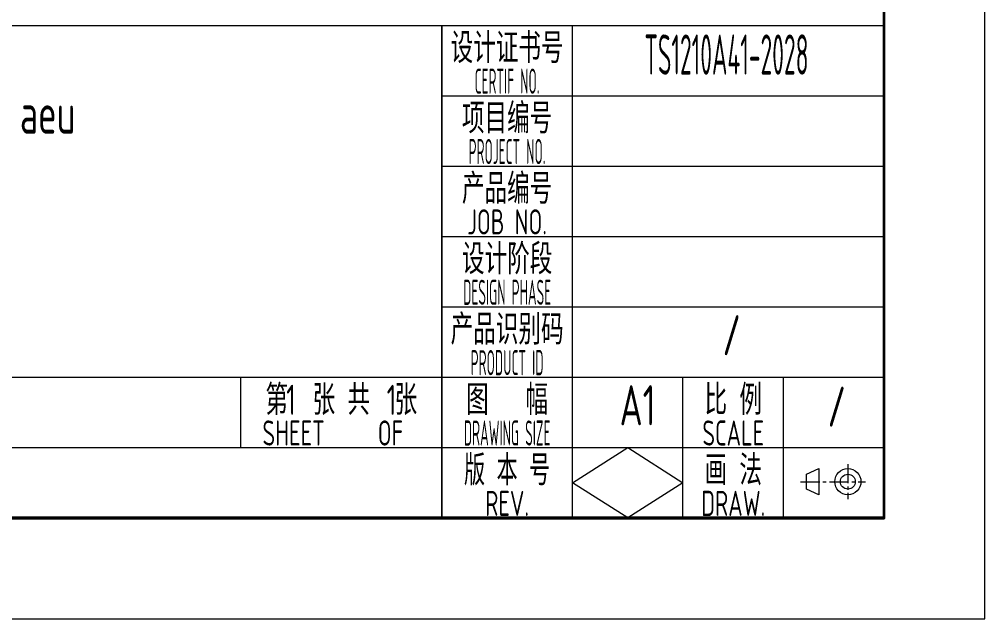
# Model space of a CAD drawing. Header units: millimetres. Extents: x 5765 to 6606, y -201 to 393.
# Drawn here: x 6510 to 6606, y -200.6 to -140.9 of the extents above; entities that cross this region are included whole.
import ezdxf
from ezdxf.enums import TextEntityAlignment as Align

# ---------------------------------------------------------------- set-up
doc = ezdxf.new("R2010")
doc.units = ezdxf.units.MM
doc.linetypes.add('CENTER2', pattern=[28.575, 19.05, -3.175, 3.175, -3.175])
for name, color, linetype, lineweight in [('1粗实线', 7, 'Continuous', 35), ('2细实线', 3, 'Continuous', 13), ('3中心线', 1, 'CENTER2', 13), ('7文本', 2, 'Continuous', 13), ('9图表', 4, 'Continuous', 13)]:
    doc.layers.add(name, color=color, linetype=linetype, lineweight=lineweight)
doc.styles.add('lanpec', font='bpec_e.shx', dxfattribs={"width": 0.75, "bigfont": 'hztxt.shx'})

# ---------------------------------------------------------------- blocks, each defined once
blk = doc.blocks.new('A1')
at = {"layer": '1粗实线'}
blk.add_lwpolyline([(-816, 10), (-10, 10), (-10, 584), (-816, 584)], close=True, dxfattribs=at)
at = {"layer": '9图表'}
blk.add_lwpolyline([(-841, 0), (0, 0), (0, 594), (-841, 594)], close=True, dxfattribs=at)
blk = doc.blocks.new('蓝滨、蓝科总图标题栏模板')
at = {"layer": '1粗实线'}
blk.add_lwpolyline([(-180, 77), (0, 77), (0, 0), (-180, 0)], close=True, dxfattribs=at)
at = {"layer": '3中心线', "ltscale": 0.1}
for p, q in [((-3.596, 5.352, 0), (-3.596, 1.866, 0)), ((-8.295, 3.609, 0), (-1.824, 3.609, 0))]:
    blk.add_line(p, q, dxfattribs=at)
at = {"layer": '9图表'}
for p, q in [((-180, 49, 0), (0, 49, 0)), ((-44, 49, 0), (-44, 0, 0)), ((-44, 0, 0), (-44, 49, 0)), ((-31, 0, 0), (-31, 49, 0)), ((-44, 42, 0), (0, 42, 0)), ((-44, 35, 0), (0, 35, 0)), ((-44, 28, 0), (0, 28, 0)), ((-44, 21, 0), (0, 21, 0)), ((-180, 14, 0), (0, 14, 0)), ((-64, 7, 0), (-64, 14, 0)), ((-20, 0, 0), (-20, 14, 0)), ((-10, 0, 0), (-10, 14, 0)), ((-180, 7, 0), (0, 7, 0)), ((-180, 7, 0), (0, 7, 0))]:
    blk.add_line(p, q, dxfattribs=at)
at = {"layer": '9图表', "elevation": 0}
for points in [[(-20, 3.5), (-25.5, 0), (-31, 3.5), (-25.5, 7)], [(-6.468, 2.307), (-7.716, 2.865), (-7.716, 4.354), (-6.468, 4.912)]]:
    blk.add_lwpolyline(points, close=True, dxfattribs=at)
at = {"layer": '9图表'}
for radius in [1.303, 0.744]:
    blk.add_circle((-3.596, 3.609, 0), radius, dxfattribs=at)
at = {"layer": '7文本', "style": 'lanpec'}
for tag, height, width, p in [('设计证书号', 4, 0.7, (-15.5, 45.5, 0)), ('设计签名', 4, 0.75, (-155.5, 38.5)), ('设计日期', 4, 0.75, (-134.5, 38.5)), ('项目编号', 4, 0.75, (-15.5, 38.5, 0)), ('设备名称', 5, 0.75, (-84, 35, 0)), ('校对签名', 4, 0.75, (-155.5, 31.5)), ('校对日期', 4, 0.75, (-134.5, 31.5)), ('产品编号', 4, 0.75, (-15.5, 31.5, 0)), ('位号', 5, 0.75, (-84, 29, 0)), ('审核签名', 4, 0.75, (-155.5, 24.5)), ('审核日期', 4, 0.75, (-134.5, 24.5)), ('设计阶段', 4, 0.75, (-15.5, 24.5, 0)), ('规格型号', 5, 0.75, (-84, 23, 0)), ('标准化签名', 4, 0.75, (-155.5, 17.5)), ('标准化日期', 4, 0.75, (-134.5, 17.5)), ('产品识别码', 4, 0.75, (-15.5, 17.5, 0)), ('第几张', 3, 0.75, (-59, 11.75)), ('共几张', 3, 0.75, (-49, 11.75)), ('批准签名', 4, 0.75, (-155.5, 10.5)), ('批准日期', 4, 0.75, (-134.5, 10.5)), ('图幅', 4, 0.75, (-25.5, 10.5, 0)), ('比例', 4, 0.75, (-5, 10.5, 0)), ('会签签名', 4, 0.75, (-155.5, 3.5)), ('会签日期', 4, 0.75, (-134.5, 3.5)), ('REV', 3, 0.75, (-25.5, 3.5, 0))]:
    blk.add_attdef(tag, text='', height=height, dxfattribs=dict(at, width=width)).set_placement(p, align=Align.MIDDLE_CENTER)
at = {"layer": '7文本', "style": 'lanpec', "width": 0.75}
for tag, p in [('图号', (-107.5, 10.5, 0)), ('文件编号', (-107.5, 3.5))]:
    blk.add_attdef(tag, text='', height=4, dxfattribs=at).set_placement(p, align=Align.MIDDLE_LEFT)
at = {"layer": '9图表', "style": 'lanpec'}
for s, height, width, p in [('设计证书号', 3, 0.75, (-37.5, 46.75)), ('CERTIF NO.', 2.5, 0.45, (-37.5, 43.45)), ('项目编号', 3, 0.75, (-37.5, 39.75)), ('PROJECT NO.', 2.5, 0.45, (-37.5, 36.45)), ('产品编号', 3, 0.75, (-37.5, 32.75)), ('JOB NO.', 2.5, 0.75, (-37.5, 29.45)), ('设计阶段', 3, 0.75, (-37.5, 25.75)), ('DESIGN PHASE', 2.5, 0.45, (-37.5, 22.45)), ('产品识别码', 3, 0.75, (-37.5, 18.75)), ('PRODUCT ID', 2.5, 0.45, (-37.5, 15.45)), ('第  张 共  张', 3, 0.75, (-54, 11.75)), ('图   幅', 3, 0.75, (-37.5, 11.75)), ('比 例', 3, 0.75, (-15, 11.75, 0)), ('SHEET', 2.5, 0.75, (-58.746, 8.45)), ('OF', 2.5, 0.75, (-49.112, 8.45)), ('DRAWING SIZE', 2.5, 0.45, (-37.5, 8.45)), ('SCALE', 2.5, 0.75, (-15, 8.45, 0)), ('版 本 号', 3, 0.7, (-37.5, 4.75)), ('画 法', 3, 0.75, (-15, 4.75, 0)), ('REV.', 2.5, 0.75, (-37.5, 1.45)), ('DRAW.', 2.5, 0.75, (-15, 1.45, 0))]:
    blk.add_text(s, height=height, dxfattribs=dict(at, width=width)).set_placement(p, align=Align.MIDDLE_CENTER)

msp = doc.modelspace()

# ---------------------------------------------------------------- block references
at = {"layer": '2细实线'}
msp.add_blockref('A1', (6606.028, -200.559), dxfattribs=at)
at = {"layer": '7文本'}
msp.add_blockref('蓝滨、蓝科总图标题栏模板', (6596.007, -190.537), dxfattribs=at).add_auto_attribs({'共几张': '1', '第几张': '1'})

# ---------------------------------------------------------------- texts
at = {"layer": '7文本', "style": 'lanpec'}
for s, width, p in [('TS1210A41-2028', 0.5, (6580.335, -144.44, 0)), ('aeu', 0.75, (6512.781, -150.307, 0)), ('/', 0.75, (6580.848, -172.357, 0)), ('A1', 0.75, (6571.488, -179.327, 0)), ('/', 0.75, (6591.301, -179.46, 0))]:
    msp.add_text(s, height=4, dxfattribs=dict(at, width=width)).set_placement(p, align=Align.MIDDLE_CENTER)

doc.saveas('drawing.dxf')
